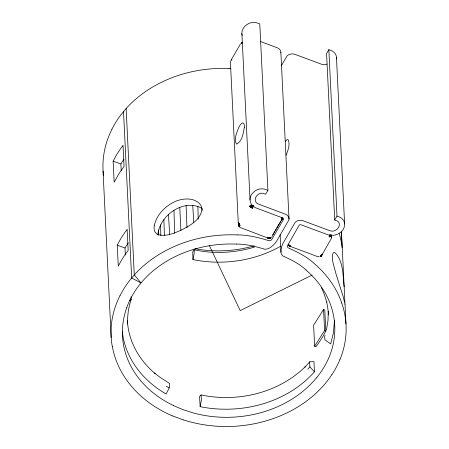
<?xml version="1.0" encoding="UTF-8"?>
<svg xmlns="http://www.w3.org/2000/svg" width="449" height="449" viewBox="0 0 449 449"><rect width="100%" height="100%" fill="white"/><g stroke="black" fill="none" stroke-linecap="round" stroke-linejoin="round"><path stroke-width="0.67" d="M282.152 218.102L281.652 219.628L282.011 217.653L281.484 220.487L282.152 217.771M280.743 246.164C254.398 261.105 222.536 265.623 192.935 259.561L192.716 251.917L194.204 249.762C214.027 254.241 235.018 252.905 254.437 247.118M334.438 320.44L333.484 332.647L330.672 343.912L324.851 339.719L324.672 336.004L325.127 335.369M238.812 225.398L238.879 223.074C237.695 225.527 238.907 226.812 238.879 223.074L239.429 226.588L239.053 226.027L239.794 224.994L240.277 225.404L239.513 225.454L239.671 226.33L238.986 225.207L238.879 223.074L238.408 225.207L238.879 223.074L238.986 225.207M239.182 224.932L238.868 223.737L238.666 225.488L238.958 223.596M330.958 234.872L331.39 235.602L330.666 236.129L329.931 234.799M344.164 286.799C342.727 275.417 343.659 261.301 334.976 252.596L333.422 252.68L332.49 254.476L332.299 257.855L332.956 262.564L336.228 274.693L343.148 296.508L345.006 304.282L341.459 231.583M252.259 205.361L252.753 207.909L250.772 207.623L253.073 205.614L250.031 206.894L250.845 206.809L252.372 206.428L253.073 205.614L250.806 205.238L253.073 205.614L249.633 206.063L250.772 207.623L253.017 206.725L253.073 205.614L250.216 205.754L252.54 208.532L253.073 206.158L251.552 204.435A12.881 10.501 -2.8 0 1 250.082 200.434A12.853 10.479 -2.8 0 1 250.031 199.457L250.048 198.963A12.578 10.248 -2.8 0 1 250.278 197.453L250.598 196.443A12.667 10.327 -2.8 0 1 251.328 194.933L251.625 194.456A15.081 12.291 -2.8 0 1 252.276 193.564A14.284 11.64 -2.8 0 1 253.371 192.357A13.173 10.737 -2.8 0 1 254.173 191.644A12.527 10.209 -2.8 0 1 255.47 190.718A11.629 9.48 -2.8 0 1 256.856 189.972L257.333 189.764A10.675 8.699 -2.8 0 1 258.315 189.411A10.282 8.379 -2.8 0 1 259.825 189.04A9.917 8.082 -2.8 0 1 261.369 188.866A9.726 7.93 -2.8 0 1 265.482 189.411L267.913 190.309L265.623 194.243L263.715 193.53A4.456 3.631 -2.8 0 0 262.233 193.21A4.574 3.727 -2.8 0 0 261.716 193.205A4.793 3.906 -2.8 0 0 260.678 193.328A5.091 4.153 -2.8 0 0 260.162 193.457A5.562 4.535 -2.8 0 0 259.393 193.744A6.213 5.062 -2.8 0 0 258.646 194.136A6.718 5.472 -2.8 0 0 258.405 194.294A7.291 5.944 -2.8 0 0 257.934 194.636A7.947 6.482 -2.8 0 0 257.479 195.029A8.677 7.072 -2.8 0 0 256.839 195.702L256.087 196.763A7.936 6.466 -2.8 0 0 255.453 198.228A7.47 6.09 -2.8 0 0 255.313 200.192A7.173 5.848 -2.8 0 0 255.554 201.214A6.668 5.439 -2.8 0 0 256.126 202.336A5.921 4.827 -2.8 0 0 256.587 202.909L258.13 203.947L285.154 214.083A6.887 5.613 -2.8 0 1 287.848 215.907A6.741 5.495 -2.8 0 1 288.46 216.788L288.685 217.26A6.398 5.214 -2.8 0 1 288.96 218.242A6.123 4.99 -2.8 0 1 289.01 219M282 219.348L281.972 218.079L282.118 218.826L281.472 220.347M281.411 219.92C282.219 219.903 282.118 218.455 282.011 217.653M244.329 127.303C243.307 133.061 242.28 141.525 236.488 144.118C233.553 139.381 236.797 132.938 238.47 128.122A8.632 2.335 -69.5 0 1 240.512 124.592L241.826 123.234L242.954 122.835L244.076 124.087A15.317 4.653 -66.1 0 1 244.335 127.297M157.885 234.434C159.793 215.105 184.124 198.183 202.117 208.437L202.173 210.452M239.536 227.222L267.744 238.009L269.428 238.211L268.221 238.166L267.98 237.656C270.315 238.464 264.568 237.6 269.911 238.251L267.604 237.852M330.066 234.81L329.908 236.011L329.269 236.455L329.858 236.651L329.055 237.078L329.538 235.265L330.425 235.467L330.79 236.803L331.396 236.629L331.497 237.28L331.396 236.629C330.7 236.264 330.369 234.715 331.407 235.304M322.096 254.112C322.18 254.909 320.721 257.215 320.098 256.216M238.722 223.916L238.464 225.398L238.879 223.074M200.159 406.671L201.461 399.924L201.045 394.957C237.51 402.63 278.335 393.094 305.281 366.71L304.927 367.069L309.816 361.787L313.98 361.692L314.407 371.884C286.462 403.309 240.653 414.865 200.159 406.671L199.552 396.579L201.045 394.957M192.935 259.561L194.17 253.606L194.204 249.762M326.423 329.987L327.995 320.665L328.253 311.28L328.432 314.974C328.028 305.505 325.564 296.16 321.394 287.657M238.559 223.737L238.374 224.927L230.449 62.821L230.814 60.727M281.972 219.09L282.14 218.343L281.961 219.219M290.189 246.001L289.358 245.889L288.269 244.379L290.8 246.535L289.891 245.828L289.712 246.119L290.469 246.383M131.069 296.75L131.187 299.197L129.441 305.236L128.246 311.432L127.634 317.679L127.606 323.937L127.426 320.244C128.195 340.954 139.241 360.345 155.012 373.428L154.624 373.097L160.141 377.396L169.374 383.367L169.576 387.077L166.181 393.992C143.27 381.128 124.906 358.106 122.341 331.401M269.03 238.318L268.637 238.256L269.798 238.307L270.349 237.695M331.637 237.97L321.933 254.976L320.597 256.446L322.068 254.6L320.277 256.559L321.984 254.74L320.418 256.559L321.086 256.087M321.26 255.902L320.272 256.396L321.838 254.92L320.945 256.183M252.91 207.309L252.433 207.112L252.675 206.579L251.507 205.238L252.282 205.485M286.097 155.298C287.837 150.499 290.458 144.623 288.157 139.701L287.169 139.605L285.278 141.289M321.624 255.442L321.905 254.847M113.131 161.174L115.881 156.033A118.699 96.754 -2.8 0 1 122.549 146.037L123.032 145.437L124.059 166.427L118.991 173.6L114.158 182.165L113.131 161.174L120.893 163.975L121.191 170.536M117.24 245.182L119.99 240.041A118.699 96.754 -2.8 0 1 126.663 230.051L127.14 229.445L128.167 250.441L127.684 251.042A118.699 96.754 -2.8 0 0 121.017 261.032L118.267 266.178L117.24 245.182L125.002 247.988L125.344 254.987M231.465 60.166L231.712 59.666L231.97 60.009M281.933 219.359L281.893 218.517M325.817 331.014L323.016 336.318L317.847 344.203L315.871 346.735L314.642 346.23L313.615 325.239L323.561 309.518L324.79 310.023L325.817 331.014L324.588 330.515L323.561 309.518M131.187 299.197L130.766 300.022L129.508 300.392M111.88 129.228L114.349 124.687A118.699 96.754 -2.8 0 1 121.017 114.697L126.135 108.518A117.559 95.828 -2.8 0 1 229.057 68.534M120.018 295.633L122.487 291.092A118.704 96.76 -2.8 0 1 129.155 281.102L134.273 274.923A117.559 95.828 -2.8 0 1 237.195 234.939M281.22 65.846L287.034 55.973A5.994 4.883 -2.8 0 1 287.669 55.39A6.123 4.99 -2.8 0 1 288.656 54.761A6.398 5.214 -2.8 0 1 289.768 54.295A6.606 5.382 -2.8 0 1 290.666 54.065A6.741 5.495 -2.8 0 1 291.912 53.919A6.881 5.613 -2.8 0 1 295.072 54.413L322.146 64.46L324.133 64.735A5.888 4.799 -2.8 0 0 324.975 64.65A6.662 5.427 -2.8 0 0 326.412 64.274A7.178 5.848 -2.8 0 0 326.984 64.044M336.424 58.954A13.173 10.737 -2.8 0 0 336.469 58.488A12.19 9.94 -2.8 0 0 336.436 57.118L336.29 56.237A10.871 8.862 -2.8 0 0 336.043 55.39A10.378 8.458 -2.8 0 0 335.263 53.813A9.912 8.082 -2.8 0 0 334.432 52.752A9.726 7.93 -2.8 0 0 331.267 50.58L328.848 49.665L326.569 53.611L334.707 220.016L336.621 220.723A4.484 3.654 -2.8 0 1 338.215 221.739A4.793 3.906 -2.8 0 1 338.765 222.451A5.091 4.153 -2.8 0 1 338.973 222.856A5.562 4.535 -2.8 0 1 339.197 223.512A6.213 5.062 -2.8 0 1 339.281 223.984A6.718 5.472 -2.8 0 1 339.309 224.725A7.453 6.073 -2.8 0 1 339.208 225.516A8.677 7.077 -2.8 0 1 338.978 226.341L338.451 227.486A7.936 6.466 -2.8 0 1 337.233 229.046A7.493 6.112 -2.8 0 1 336.744 229.473A7.341 5.983 -2.8 0 1 334.556 230.685A6.662 5.433 -2.8 0 1 333.113 231.055A5.921 4.827 -2.8 0 1 332.271 231.14L330.284 230.865L303.21 220.818A6.887 5.613 -2.8 0 0 299.736 220.341A6.741 5.495 -2.8 0 0 298.501 220.538A6.606 5.382 -2.8 0 0 297.906 220.7A6.398 5.214 -2.8 0 0 296.795 221.166A6.123 4.99 -2.8 0 0 295.807 221.795A5.994 4.883 -2.8 0 0 295.173 222.378L282.842 243.605C281.332 247.141 279.188 253.27 282.999 256.048C291.171 259.73 299.388 263.776 306.005 269.944M334.707 220.016L336.986 216.07L328.848 49.665M231.112 60.099L240.361 44.148M272.745 234.984L274.799 231.443M275.484 230.258L276.169 229.08M276.859 227.896L279.256 223.759M279.94 222.581L280.625 221.396M331.906 374.674L334.651 370.234A118.704 96.76 -2.8 0 0 339.871 359.7M120.893 163.975L124.036 159.019M125.002 247.988L128.319 242.746M314.642 346.23L324.588 330.515M240.956 43.716L241.635 42.868L242.292 42.739L241.966 42.964M251.272 207.949L252.012 206.894L252.433 207.112M271.819 237.055L272.24 236.438M289.824 246.086L288.269 244.379L289.257 245.738L290.363 246.103M252.478 205.81L252.119 206.259L249.79 206.489L252.321 205.603M321.462 255.621L321.77 255.245M309.816 361.787L309.535 362.119L309.911 366.844L314.407 371.884M307.935 369.14L309.911 366.844M270.247 237.981L270.82 237.824L268.979 238.29L267.688 237.605M252.372 206.428L252.888 206.08L255.386 207.702L282.848 218.012L283.622 218.624L283.65 219.202L271.679 239.637A2.621 2.138 -2.8 0 1 270.624 240.456A2.582 2.105 -2.8 0 1 268.508 240.574C258.355 237.465 247.887 234.911 237.207 234.872M321.501 255.576L320.171 256.446L321.316 255.644L320.681 255.896M281.899 219.499L272.403 235.579M312.145 275.074L240.193 310.607L209.414 245.625M268.637 238.256L270.82 237.824M267.98 237.656L269.473 238.15M270.062 238.183L270.612 238.054L269.26 238.251M241.635 42.868L242.292 42.739M319.16 256.862L317.437 256.542L290.61 246.535M229.063 68.467L230.87 68.529M236.528 244.032C246.108 244.076 255.492 246.411 264.601 249.184A2.61 2.127 -2.8 0 0 265.129 249.29C270.012 249.139 273.828 244.89 276.567 241.265L288.847 220.016A5.994 4.883 -2.8 0 0 289.01 219M252.389 205.709L250.851 205.558L252.012 206.894L250.357 207.27L251.906 206.08L249.633 206.063M241.276 43.244L241.674 43.272M289.622 245.519L288.662 245.087L288.286 244.34L288.662 245.087M329.431 235.854L329.908 236.011L329.88 235.383M183.45 419.95L172.545 415.881M336.986 216.07L339.405 216.985A9.726 7.93 -2.8 0 1 342.576 219.157A9.923 8.088 -2.8 0 1 343.631 220.594A10.366 8.452 -2.8 0 1 344.181 221.795L344.574 223.518A12.202 9.945 -2.8 0 1 344.608 224.893A13.178 10.742 -2.8 0 1 344.4 226.313A14.284 11.64 -2.8 0 1 344.13 227.273A15.081 12.291 -2.8 0 1 343.524 228.737L343.261 229.226A12.667 10.327 -2.8 0 1 342.295 230.646L341.537 231.493A12.578 10.248 -2.8 0 1 340.252 232.61L337.811 234.052A12.886 10.501 -2.8 0 1 335.15 234.984A12.381 10.091 -2.8 0 1 333.523 235.293L328.472 234.967L300.881 224.741L299.865 224.685L299.281 225.072L287.5 245.654A2.593 2.11 -2.8 0 0 288.685 248.106C297.805 252.186 306.936 256.744 314.3 263.63A117.587 95.85 -2.8 0 1 337.586 293.062A130.255 106.172 -2.8 0 1 341.773 303.024M260.285 41.403L277.016 47.678A6.887 5.613 -2.8 0 1 279.71 49.502A6.741 5.495 -2.8 0 1 280.187 50.159A6.606 5.382 -2.8 0 1 280.546 50.855A6.398 5.214 -2.8 0 1 280.821 51.837A6.123 4.99 -2.8 0 1 280.872 52.595A5.994 4.883 -2.8 0 1 280.855 52.847M252.675 206.579L253.017 206.725M173.263 405.52L182.827 409.583L192.862 412.833A106.138 86.517 -2.8 0 0 316.349 377.951M289.689 245.625L288.83 245.373L289.358 245.738M252.888 206.08L252.591 205.911M166.298 386.252L169.138 387.869M288.55 244.784L288.988 245.126M267.851 237.644L268.244 238.032M330.627 235.444L331.682 236.146L331.704 237.044L330.947 235.085M290.211 246.293L288.527 244.739L288.612 245.103M330.666 236.129L331.132 236.758L330.947 236.095M329.538 235.265L329.908 236.011M326.967 301.846L327.052 302.149M339.304 233.682L341.027 240.597L342.116 247.618L341.324 231.521M192.739 205.187L193.777 222.238M168.465 214.588L169.671 234.445M336.469 57.567L344.613 223.972M345.012 304.197L345.977 323.909M280.872 52.342L289.01 218.747M280.148 234.771L281.001 252.254M267.913 190.309L259.775 23.904L257.344 23.006A9.726 7.93 -2.8 0 0 252.714 22.495A9.906 8.076 -2.8 0 0 251.687 22.635A10.293 8.391 -2.8 0 0 250.177 23.006A10.675 8.699 -2.8 0 0 249.195 23.359L247.326 24.313A12.527 10.209 -2.8 0 0 246.456 24.908A13.167 10.731 -2.8 0 0 245.233 25.952A14.278 11.64 -2.8 0 0 244.138 27.159A15.086 12.297 -2.8 0 0 243.487 28.051L243.19 28.528A12.667 10.327 -2.8 0 0 242.46 30.038L242.14 31.048A12.578 10.248 -2.8 0 0 241.91 32.558L241.888 33.052A12.853 10.479 -2.8 0 0 241.944 34.029A12.982 10.58 -2.8 0 0 242.219 35.449M241.904 33.546L250.042 199.951M179.774 207.393L180.902 230.41M126.135 108.518L134.273 274.923L141.003 282.971A106.385 86.719 -2.8 0 1 236.522 244.116M123.514 111.56L131.652 277.965L141.003 282.971L138.747 285.805A107.025 87.241 -2.8 0 0 132.713 294.841A106.946 87.179 -2.8 0 0 126.848 307.273M103.04 171.086L111.178 337.491M186.122 205.563L186.964 227.761M163.907 219.572L164.385 235.36M160.523 224.842L160.854 235.652M158.486 229.933L158.649 235.298M173.976 210.379L174.65 233.368M197.874 206.192L198.228 219.168M305.926 270.006A106.374 86.708 -2.8 0 1 330.464 353.638A105.992 86.399 -2.8 0 1 327.798 360.047A107.025 87.241 -2.8 0 1 324.487 366.378A106.952 87.179 -2.8 0 1 316.416 377.985M173.303 405.469A106.138 86.517 -2.8 0 1 126.921 307.29M103.523 175.699A117.47 95.749 -2.8 0 1 111.953 129.25M112.317 346.684A117.155 95.497 -2.8 0 1 120.001 295.627M172.5 415.942A117.66 95.906 -2.8 0 1 112.385 346.673M254.078 245.85A106.155 86.528 -2.8 0 1 194.95 248.718M331.839 374.646A117.47 95.749 -2.8 0 1 183.478 419.894M341.768 303.024A117.29 95.609 -2.8 0 1 339.899 359.711M238.599 224.758L238.554 225.488L238.627 223.956L238.599 224.758M154.333 225.493L153.973 228.232L154.821 231.779L157.088 234.187C165.17 237.291 173.881 233.362 181.301 230.062C189.899 225.701 200.675 219.847 201.966 209.24L200.944 205.406C195.41 197.397 183.983 197.953 175.862 201.191C165.698 205.625 156.639 214.398 154.333 225.493M242.353 42.369L241.714 42.739L242.353 42.369M239.053 226.027L238.554 225.796L239.227 226.723L239.053 226.027M270.786 237.925L270.309 238.2L271.117 237.768L270.786 237.925"/></g></svg>
